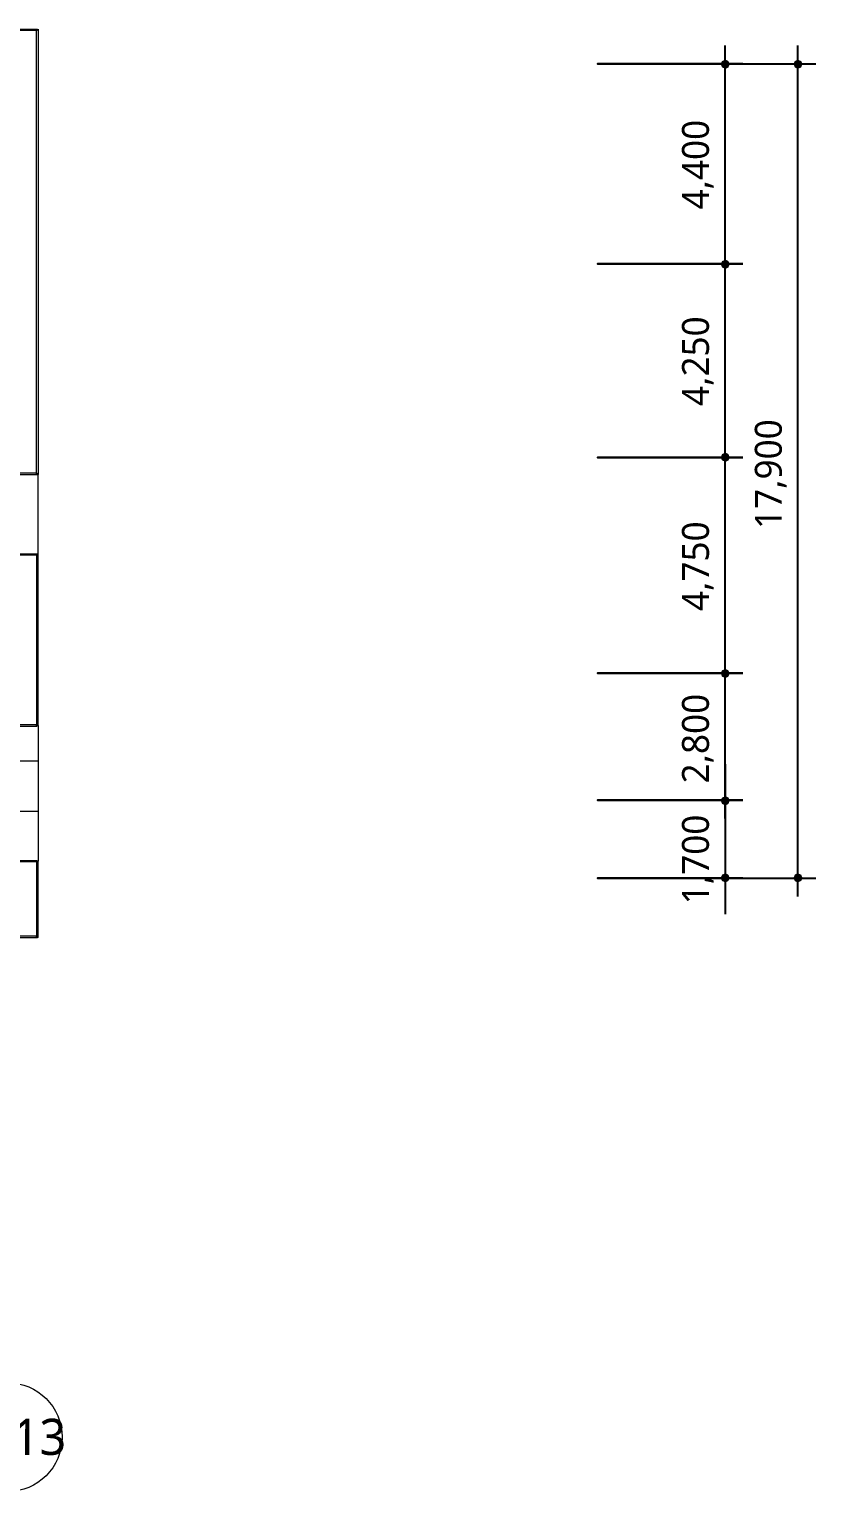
# Model space of a CAD drawing. Header units: millimetres. Extents: x -4020 to 126975, y -1911 to 106713.
# Drawn here: x 109674 to 126975, y 7226 to 39389 of the extents above; entities that cross this region are included whole.
import ezdxf

# ---------------------------------------------------------------- set-up
doc = ezdxf.new("R2010")
doc.units = ezdxf.units.MM
for name, color, linetype in [('PDF_문자', 7, 'Continuous'), ('PDF_솔리드 채우기', 7, 'Continuous'), ('PDF_형상', 7, 'Continuous')]:
    doc.layers.add(name, color=color, linetype=linetype)
doc.styles.add('PDF 맑은 고딕', font='malgun.ttf')

msp = doc.modelspace()

# ---------------------------------------------------------------- linework, layer by layer
at = {"layer": 'PDF_솔리드 채우기', "transparency": 33554559}
for points in [[(124914, 38689), (124883, 38627), (124992, 38627)], [(124883, 38627), (124914, 38549), (124992, 38627)], [(124992, 38720), (124914, 38689), (124992, 38627)], [(124914, 38549), (124992, 38518), (124992, 38627)], [(125054, 38689), (124992, 38720), (124992, 38627)], [(125085, 38627), (125054, 38689), (124992, 38627)], [(124992, 38518), (125054, 38549), (124992, 38627)], [(125054, 38549), (125085, 38627), (124992, 38627)], [(126515, 38689), (126484, 38627), (126577, 38627)], [(126484, 38627), (126515, 38549), (126577, 38627)], [(126577, 38720), (126515, 38689), (126577, 38627)], [(126515, 38549), (126577, 38518), (126577, 38627)], [(126655, 38689), (126577, 38720), (126577, 38627)], [(126686, 38627), (126655, 38689), (126577, 38627)], [(126577, 38518), (126655, 38549), (126577, 38627)], [(126655, 38549), (126686, 38627), (126577, 38627)], [(124914, 34290), (124883, 34228), (124992, 34228)], [(124914, 34290), (124883, 34228), (124992, 34228)], [(124883, 34228), (124914, 34150), (124992, 34228)], [(124883, 34228), (124914, 34150), (124992, 34228)], [(124992, 34321), (124914, 34290), (124992, 34228)], [(124992, 34321), (124914, 34290), (124992, 34228)], [(124914, 34150), (124992, 34119), (124992, 34228)], [(124914, 34150), (124992, 34119), (124992, 34228)], [(125054, 34290), (124992, 34321), (124992, 34228)], [(125054, 34290), (124992, 34321), (124992, 34228)], [(125085, 34228), (125054, 34290), (124992, 34228)], [(125085, 34228), (125054, 34290), (124992, 34228)], [(124992, 34119), (125054, 34150), (124992, 34228)], [(125054, 34150), (125085, 34228), (124992, 34228)], [(124992, 34119), (125054, 34150), (124992, 34228)], [(125054, 34150), (125085, 34228), (124992, 34228)], [(124914, 30046), (124883, 29969), (124992, 29969)], [(124914, 30046), (124883, 29969), (124992, 29969)], [(124883, 29969), (124914, 29907), (124992, 29969)], [(124883, 29969), (124914, 29907), (124992, 29969)], [(124992, 30078), (124914, 30046), (124992, 29969)], [(124992, 30078), (124914, 30046), (124992, 29969)], [(124914, 29907), (124992, 29875), (124992, 29969)], [(124914, 29907), (124992, 29875), (124992, 29969)], [(125054, 30046), (124992, 30078), (124992, 29969)], [(125054, 30046), (124992, 30078), (124992, 29969)], [(125085, 29969), (125054, 30046), (124992, 29969)], [(125085, 29969), (125054, 30046), (124992, 29969)], [(124992, 29875), (125054, 29907), (124992, 29969)], [(125054, 29907), (125085, 29969), (124992, 29969)], [(124992, 29875), (125054, 29907), (124992, 29969)], [(125054, 29907), (125085, 29969), (124992, 29969)], [(124914, 25290), (124883, 25228), (124992, 25228)], [(124914, 25290), (124883, 25228), (124992, 25228)], [(124883, 25228), (124914, 25150), (124992, 25228)], [(124883, 25228), (124914, 25150), (124992, 25228)], [(124992, 25321), (124914, 25290), (124992, 25228)], [(124992, 25321), (124914, 25290), (124992, 25228)], [(124914, 25150), (124992, 25119), (124992, 25228)], [(124914, 25150), (124992, 25119), (124992, 25228)], [(125054, 25290), (124992, 25321), (124992, 25228)], [(125054, 25290), (124992, 25321), (124992, 25228)], [(125085, 25228), (125054, 25290), (124992, 25228)], [(125085, 25228), (125054, 25290), (124992, 25228)], [(124992, 25119), (125054, 25150), (124992, 25228)], [(125054, 25150), (125085, 25228), (124992, 25228)], [(124992, 25119), (125054, 25150), (124992, 25228)], [(125054, 25150), (125085, 25228), (124992, 25228)], [(124992, 22523), (124914, 22492), (124992, 22430)], [(124992, 22523), (124914, 22492), (124992, 22430)], [(125054, 22492), (124992, 22523), (124992, 22430)], [(125054, 22492), (124992, 22523), (124992, 22430)], [(124914, 22492), (124883, 22430), (124992, 22430)], [(124914, 22492), (124883, 22430), (124992, 22430)], [(124883, 22430), (124914, 22352), (124992, 22430)], [(124883, 22430), (124914, 22352), (124992, 22430)], [(124914, 22352), (124992, 22321), (124992, 22430)], [(124914, 22352), (124992, 22321), (124992, 22430)], [(125085, 22430), (125054, 22492), (124992, 22430)], [(125085, 22430), (125054, 22492), (124992, 22430)], [(124992, 22321), (125054, 22352), (124992, 22430)], [(125054, 22352), (125085, 22430), (124992, 22430)], [(124992, 22321), (125054, 22352), (124992, 22430)], [(125054, 22352), (125085, 22430), (124992, 22430)], [(124914, 20797), (124883, 20720), (124992, 20720)], [(124883, 20720), (124914, 20657), (124992, 20720)], [(124992, 20828), (124914, 20797), (124992, 20720)], [(124914, 20657), (124992, 20626), (124992, 20720)], [(125054, 20797), (124992, 20828), (124992, 20720)], [(125085, 20720), (125054, 20797), (124992, 20720)], [(124992, 20626), (125054, 20657), (124992, 20720)], [(125054, 20657), (125085, 20720), (124992, 20720)], [(126515, 20797), (126484, 20720), (126577, 20720)], [(126484, 20720), (126515, 20657), (126577, 20720)], [(126577, 20828), (126515, 20797), (126577, 20720)], [(126515, 20657), (126577, 20626), (126577, 20720)], [(126655, 20797), (126577, 20828), (126577, 20720)], [(126686, 20720), (126655, 20797), (126577, 20720)], [(126577, 20626), (126655, 20657), (126577, 20720)], [(126655, 20657), (126686, 20720), (126577, 20720)]]:
    msp.add_solid(points, dxfattribs=at)
at = {"layer": 'PDF_형상', "lineweight": 5}
for points in [[(108250, 39358), (108219, 39389), (109851, 39389), (109820, 39358)], [(108250, 39358), (108219, 39389), (109851, 39389), (109820, 39358)], [(109835, 39358), (109867, 39389), (109867, 29596), (109835, 29627)], [(109431, 29627), (109431, 29596), (109851, 29596), (109820, 29627)], [(109431, 27824), (109431, 27855), (109851, 27855), (109820, 27824)], [(109867, 24077), (109867, 27855), (109835, 27824), (109835, 24108)], [(108841, 24093), (108810, 24062), (109851, 24062), (109820, 24093)], [(108841, 21077), (108810, 21108), (109851, 21108), (109820, 21077)], [(109867, 21093), (109835, 21062), (109835, 19445), (109867, 19414)], [(108841, 19445), (108810, 19414), (109851, 19414), (109820, 19445)]]:
    msp.add_lwpolyline(points, close=True, dxfattribs=at)
at = {"layer": 'PDF_형상', "lineweight": 25}
for points in [[(124986, 33827), (124986, 39034)], [(126571, 39034), (126571, 20319)], [(125374, 38630), (122172, 38630), (126975, 38630)], [(124986, 29583), (124986, 34620)], [(124986, 24827), (124986, 30376)], [(124986, 22029), (124986, 25620)], [(124986, 23226), (124986, 22433), (124986, 20723), (124986, 19930)], [(125374, 20723), (122172, 20723), (126975, 20723)]]:
    msp.add_lwpolyline(points, dxfattribs=at)
for points in [[(125374, 34231), (122172, 34231)], [(125374, 29972), (122172, 29972)], [(125374, 25231), (122172, 25231)], [(125374, 22433), (122172, 22433)]]:
    msp.add_lwpolyline(points, close=True, dxfattribs=at)
at = {"layer": 'PDF_형상', "lineweight": 5}
for points in [[(109867, 27839), (109867, 29596)], [(109867, 24077), (109867, 21093)], [(108810, 23300), (109867, 23300)], [(108810, 22196), (109867, 22196)]]:
    msp.add_lwpolyline(points, dxfattribs=at)
msp.add_circle((109195, 8426), 1200, dxfattribs=at)

# ---------------------------------------------------------------- texts
at = {"layer": 'PDF_문자', "char_height": 592.2, "attachment_point": 4, "rotation": 90, "style": 'PDF 맑은 고딕'}
for s, insert in [('4,400', (124383, 35425)), ('4,250', (124383, 31104)), ('17,900', (125985, 28399)), ('4,750', (124383, 26595)), ('2,800', (124383, 22802)), ('1,700', (124383, 20145))]:
    msp.add_mtext(s, dxfattribs=dict(at, insert=insert))
at = {"layer": 'PDF_문자', "insert": (108701, 8428), "char_height": 793.3, "attachment_point": 4, "style": 'PDF 맑은 고딕'}
msp.add_mtext('X13', dxfattribs=at)

doc.saveas('drawing.dxf')
